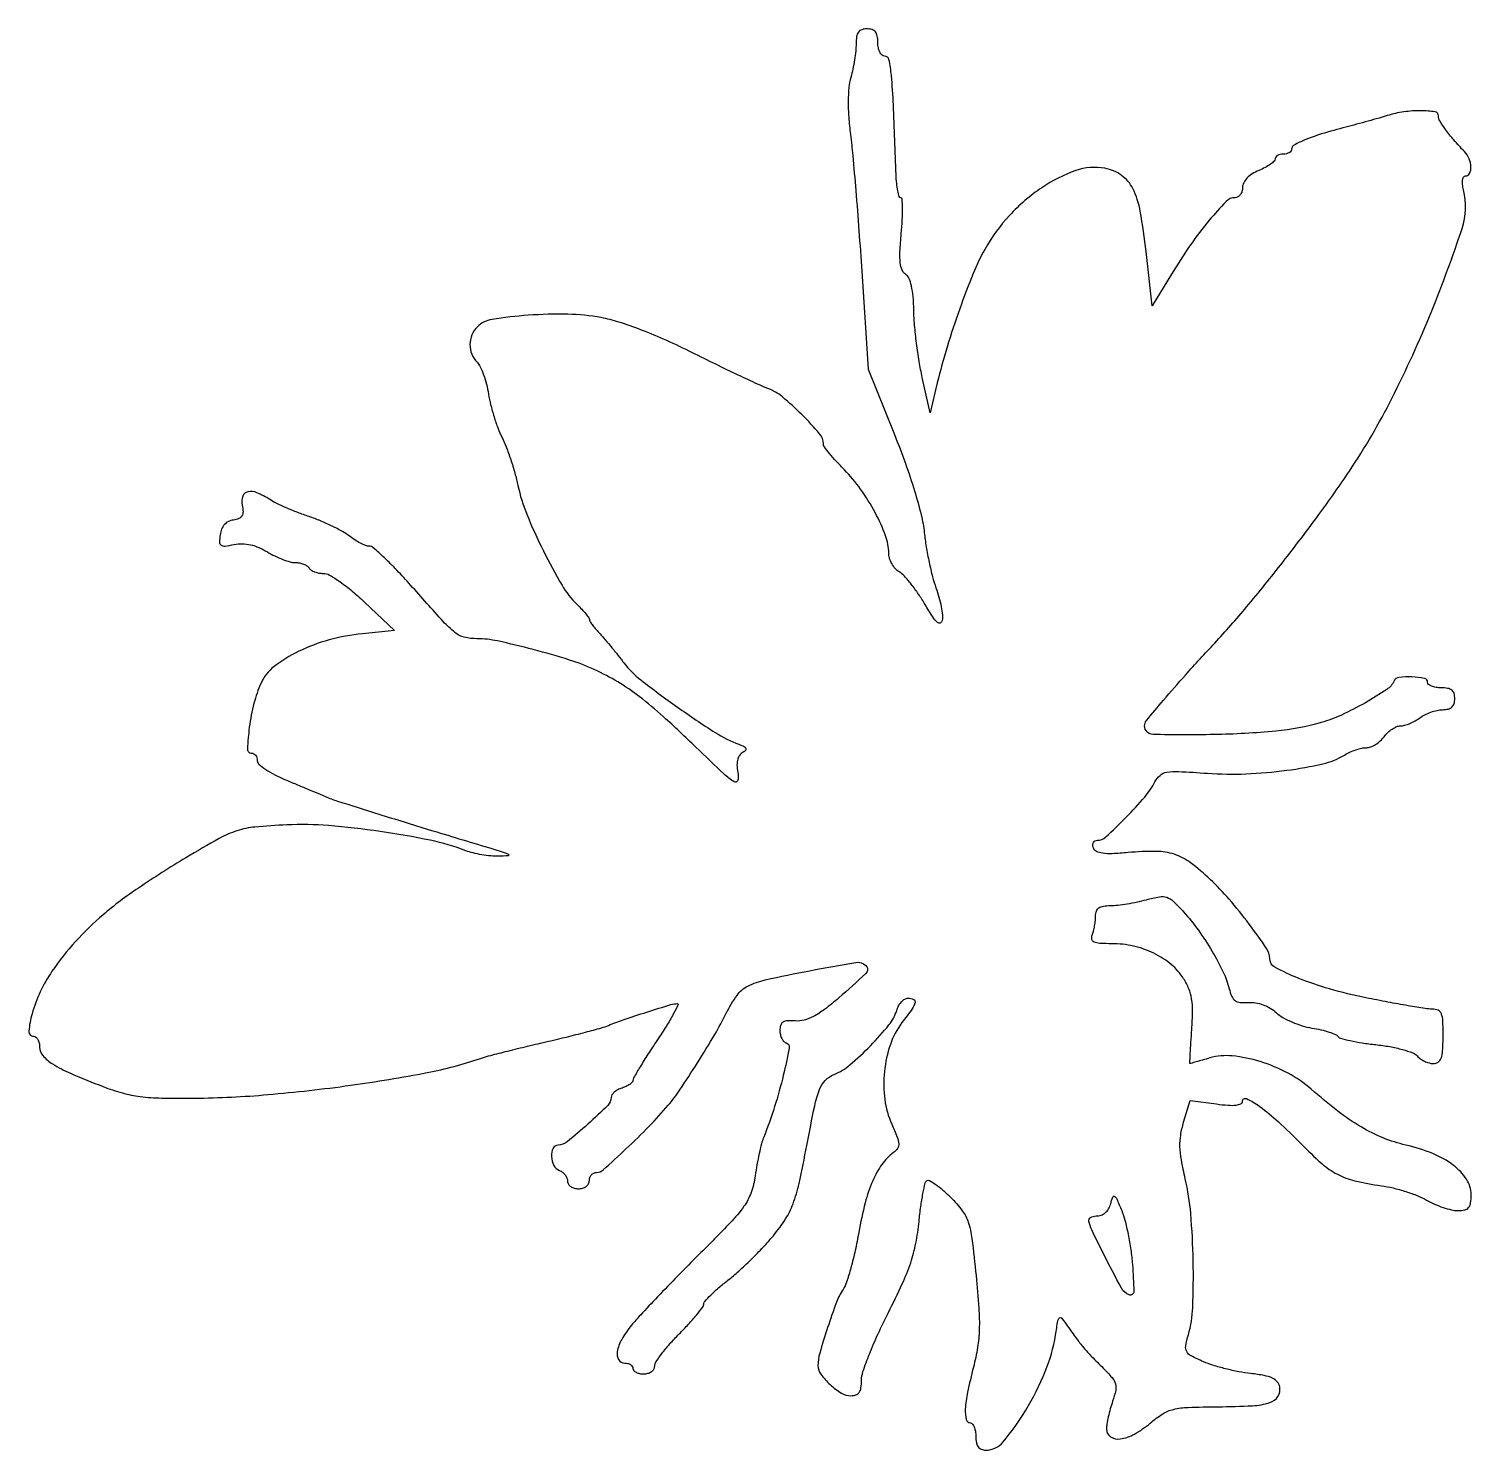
# Model space of a CAD drawing. Extents: x 0 to 265, y 0 to 261.
import ezdxf

# ---------------------------------------------------------------- set-up
doc = ezdxf.new("R2010")
doc.units = 0

msp = doc.modelspace()

# ---------------------------------------------------------------- linework, layer by layer
for points in [[(152, 258.243398, -0.026382), (151.931495, 256.945963, -0.012843), (151.714428, 255.300816, -0.0127), (151.40025, 253.596236, -0.01791), (151.027839, 252.097069, 0.04686), (150.674881, 250.217742, 0.021528), (150.552842, 247.726466, 0.019136), (150.647251, 244.810989, 0.014203), (150.965956, 241.603671, -0.009096), (151.390845, 237.730219, -0.002192), (151.949686, 231.299203, -0.00225), (152.525524, 223.912301, -0.002231), (153.03656, 216.5), (154.196886, 198.5), (159.046092, 186.5, -0.009958), (161.06883, 181.192586, -0.012104), (162.742772, 176.141302, -0.013095), (163.961943, 171.729345, -0.034467), (164.53129, 168.5, 0.014812), (164.885053, 165.899887, 0.010938), (165.424212, 163.046038, 0.011075), (166.053018, 160.369463, 0.024229), (166.677928, 158.358852, -0.019738), (167.229918, 156.637532, -0.020161), (167.640044, 154.8901, -0.020405), (167.872049, 153.348859, -0.074854), (167.831885, 152.365564, -0.238858), (167.466185, 151.89357, -0.306497), (166.936985, 151.974703, -0.063758), (166.076339, 153.003762, -0.00977), (164.678943, 155.284869, 0.017222), (163.465866, 157.200411, 0.017678), (162.13382, 159.010841, 0.017718), (160.870674, 160.495034, 0.068106), (159.941345, 161.268703, -0.073413), (159.198576, 161.900462, -0.052774), (158.57027, 162.79187, -0.052857), (158.143504, 163.793149, -0.074459), (158, 164.751445, 0.090644), (157.419127, 167.929278, 0.032034), (155.500758, 172.160866, 0.031595), (152.841326, 176.470932, 0.04112), (149.861211, 180.021945, -0.010241), (148.382033, 181.578483, -0.014456), (147.134231, 183.028656, -0.010552), (146.168703, 184.271395, -0.16123), (146, 184.780971, 0.179851), (145.303874, 186.65365, 0.018667), (142.049343, 190.153276, 0.02317), (138.462929, 193.414922, 0.08266), (135.790162, 194.96923, -0.017185), (133.905598, 195.757481, -0.00289), (130.360593, 197.410409, -0.00316), (126.216028, 199.404291, -0.002801), (121.92675, 201.531131, 0.011757), (117.222754, 203.759563, 0.012981), (112.5707, 205.687816, 0.013874), (108.384204, 207.165115, 0.033037), (105.185219, 207.966413, 0.039254), (99.052224, 208.587449, 0.024065), (91.784006, 208.400829, 0.019462), (85.118849, 207.646412, 0.159782), (82.42687, 206.284013, 0.097384), (81.419001, 204.78277, 0.097773), (81.056443, 203.013839, 0.098472), (81.393948, 201.250179, 0.100336), (82.379712, 199.763145, -0.086341), (82.958474, 198.940581, -0.024243), (83.561331, 197.48397, -0.02368), (84.093268, 195.74332, -0.02294), (84.464777, 193.941717, 0.021933), (84.864436, 191.983679, 0.014388), (85.487382, 189.76717, 0.014484), (86.220198, 187.639664, 0.026835), (86.955491, 185.967799, -0.025537), (87.721209, 184.238942, -0.011645), (88.551378, 181.911244, -0.011497), (89.314199, 179.412581, -0.015514), (89.881195, 177.118364, 0.044255), (91.497048, 171.889457, 0.018431), (94.545298, 165.154681, 0.017518), (97.975734, 158.82901, 0.066506), (100.743422, 155.297749, -0.011551), (101.607819, 154.414268, -0.016056), (102.33713, 153.581508, -0.012497), (102.89511, 152.865767, -0.160655), (103, 152.547749, 0.14259), (103.090405, 152.237183, 0.015519), (103.514062, 151.614691, 0.018012), (104.079791, 150.892685, 0.01361), (104.75, 150.140561, -0.012059), (105.613889, 149.177113, -0.004158), (106.816967, 147.744514, -0.004129), (108.117606, 146.14256, -0.004778), (109.329037, 144.594935, 0.063777), (112.462822, 141.439586, 0.011266), (119.174149, 136.454026, 0.011815), (126.127471, 131.770598, 0.054418), (130.471975, 129.615968, -0.022676), (131.444569, 129.208182, -0.192436), (131.760752, 128.867566, -0.305768), (131.678072, 128.507133, -0.049604), (131.076731, 128.047423, 0.119854), (130.515598, 127.478666, 0.088238), (130.199234, 126.648417, 0.065193), (130.134695, 125.533845, 0.031269), (130.327734, 124.111331, -0.144536), (130.221541, 122.930484, -0.472503), (129.576228, 122.722913, -0.046489), (127.768438, 124.139086, -0.002583), (122.583694, 129.092619, 0.007836), (116.631463, 134.660992, 0.02086), (112.162496, 138.38489, 0.027495), (108.206089, 141.080108, 0.027974), (104, 143.307981, 0.031567), (99.364901, 145.095432, 0.011988), (92.701943, 147.018407, 0.010863), (86.128645, 148.594095, 0.053437), (82.341528, 149, -0.060668), (80.011275, 149.283787, -0.109934), (78.299548, 150.134768, -0.038857), (76.164076, 152.156428, -0.002254), (70.159184, 158.858498, 0.009298), (67.637195, 161.594734, 0.013554), (65.30665, 163.902184, 0.008998), (63.301263, 165.716137, 0.181278), (62.544043, 166, -0.093319), (61.896933, 166.121837, -0.025372), (60.943498, 166.550974, -0.024746), (59.891443, 167.157748, -0.023458), (58.884859, 167.875657, 0.039697), (57.627349, 168.712345, 0.01457), (55.731802, 169.69582, 0.014337), (53.589175, 170.65469, 0.016691), (51.5, 171.438055, -0.010876), (49.42329, 172.189323, -0.009951), (47.318148, 173.051612, -0.010007), (45.469577, 173.896453, -0.03177), (44.285183, 174.562399, 0.043336), (41.929535, 175.816193, 0.151218), (40.236046, 175.990102, 0.272404), (39.333479, 175.182816, 0.125159), (39.235169, 173.550123, -0.040215), (39.370006, 172.31222, -0.141963), (39.171044, 171.545617, -0.165082), (38.616522, 171.07129, -0.05971), (37.601746, 170.800123, 0.081943), (36.690353, 170.512836, 0.091687), (35.959266, 169.955046, 0.086131), (35.443875, 169.140879, 0.063103), (35.161756, 168.107351, 0.033525), (35.062212, 166.75382, 0.246336), (35.35029, 166.195943, 0.185495), (36.04054, 166.023913, 0.018709), (37.7436, 166.29872, -0.053346), (39.226791, 166.433772, -0.050727), (40.731174, 166.256719, -0.046979), (42.269978, 165.75971, -0.035035), (43.856014, 164.941369, 0.023614), (45.218924, 164.198292, 0.022207), (46.673658, 163.570277, 0.022801), (48.012101, 163.130391, 0.06809), (48.965153, 163, -0.047442), (49.744218, 162.925913, -0.046567), (50.50045, 162.70625, -0.050467), (51.125537, 162.383514, -0.110387), (51.5, 162, 0.114903), (51.881392, 161.616297, 0.049518), (52.531331, 161.29375, 0.045459), (53.322573, 161.074041, 0.04503), (54.143035, 161, -0.132943), (55.244716, 160.701807, -0.019996), (57.191259, 159.457812, -0.021264), (59.418946, 157.760212, -0.016928), (61.676351, 155.75), (67.184665, 150.5), (61.307706, 149.921908, 0.04259), (55.19171, 148.788881, 0.046266), (49.531535, 146.653366, 0.051331), (45.072855, 143.883942, 0.122856), (42.677939, 140.848119, 0.043464), (41.388035, 137.161404, 0.028794), (40.53129, 132.756998, 0.022119), (40.173086, 128.801767, 0.427778), (40.938727, 128, -0.128858), (41.343452, 127.893935, -0.100717), (41.688251, 127.595549, -0.089037), (41.920102, 127.149193, -0.075509), (42, 126.623144, 0.217762), (42.302326, 125.961895, 0.029534), (43.542187, 125.011328, 0.029595), (45.239076, 124.003684, 0.020915), (47.25, 123.069566, -0.000465), (49.406641, 122.17304, -0.000476), (51.545312, 121.279257, -0.000461), (53.400789, 120.499737, -0.001996), (54.5, 120.031569, 0.024621), (56.732784, 119.197752, 0.001187), (64.309594, 116.805732, 0.001862), (73.589866, 113.938033, 0.001157), (84.5, 110.638724, -0.00248), (87.551131, 109.70722, -0.103254), (88.148498, 109.375389, -0.669677), (88.072946, 109.14907, -0.011642), (86.3151, 109.069652, -0.028676), (84.891321, 109.120175, -0.018061), (83.240633, 109.334174, -0.018124), (81.627055, 109.663421, -0.031459), (80.321243, 110.067963, 0.039298), (73.775164, 111.984144, 0.01566), (64.558858, 113.612657, 0.015808), (55.053906, 114.681329, 0.031024), (47.446406, 114.820717, 0.01173), (41.557236, 114.424561, 0.055999), (38.260452, 113.747658, 0.048856), (34.999607, 112.32254, 0.00758), (28.8957, 108.788509, 0.013436), (20.152671, 103.223282, 0.027262), (13.656155, 98.302714, 0.032923), (8.584229, 93.398742, 0.034339), (4.276674, 87.936552, 0.039573), (2.116364, 84.163519, 0.041108), (0.609294, 80.14414, 0.048586), (0.027211, 76.935547, 0.438549), (0.888709, 76, -0.172837), (1.312737, 75.848911, -0.093657), (1.673558, 75.420044, -0.074025), (1.917685, 74.780968, -0.054332), (2, 74.02568, 0.181781), (2.59436, 72.444875, 0.073884), (4.374772, 70.932959, 0.03815), (7.694407, 69.203615, 0.008327), (13.668551, 66.766439, 0.025283), (17.205088, 65.593939, 0.035844), (20.454115, 64.942354, 0.026685), (24.409863, 64.653437, 0.007839), (30.5, 64.629846, 0.018692), (43.958099, 65.292289, 0.012928), (59.109141, 67.002733, 0.012838), (73.228405, 69.338479, 0.035099), (83, 71.935711, -0.017949), (84.499385, 72.389788, -0.002669), (87.55625, 73.179554, -0.003002), (91.179504, 74.071934, -0.002582), (95, 74.96776, 0.003581), (98.784086, 75.863032, 0.004423), (102.296875, 76.753733, 0.003661), (105.233111, 77.548982, 0.032376), (106.5, 77.992209, -0.018358), (109.237425, 79.036864, -0.005328), (113.530877, 80.446306, -0.002722), (117.955445, 81.820289, -0.074047), (119.162278, 82, -0.557931), (119.315805, 81.751253, -0.009521), (118.4143, 80.035955, -0.014146), (117.146979, 77.879038, -0.007813), (115.484139, 75.31389, 0.004815), (113.765836, 72.697688, 0.007165), (112.317216, 70.37254, 0.003538), (111.135617, 68.382295, 0.132949), (111, 67.881278, -0.195253), (110.865921, 67.551022, -0.048807), (110.4125, 67.167595, -0.042523), (109.765714, 66.797767, -0.031785), (109, 66.5, 0.046161), (108.234841, 66.176868, 0.054621), (107.5875, 65.733069, 0.063429), (107.144647, 65.24218, 0.153005), (107, 64.780558, -0.200836), (106.38484, 63.310833, -0.011418), (102.728054, 59.868738, -0.012394), (98.932667, 56.62267, -0.169461), (97.25, 56.014116, 0.286151), (96.327177, 55.424309, 0.125242), (96.033345, 53.940557, 0.103812), (96.473648, 52.289181, 0.186348), (97.5, 51.361626, -0.074185), (98.073431, 51.037471, -0.064359), (98.559375, 50.545909, -0.06686), (98.888097, 49.968559, -0.096313), (99, 49.393011, 0.14217), (99.154161, 48.8618, 0.09971), (99.5875, 48.409197, 0.0845), (100.235532, 48.104293, 0.067898), (101, 48, 0.072314), (101.769411, 48.111864, 0.08892), (102.416667, 48.4375, 0.10214), (102.846791, 48.924246, 0.130775), (103, 49.5, -0.086956), (103.100368, 50.072756, -0.09426), (103.388708, 50.559375, -0.100191), (103.818475, 50.884868, -0.112594), (104.323262, 51, 0.184884), (105.546227, 51.468218, 0.005314), (109.730512, 55.303493, 0.011532), (113.974843, 59.465419, 0.01683), (117.5, 63.337901, 0.028915), (119.62422, 66.149583, 0.006628), (122.868007, 71.144772, 0.007157), (126.049489, 76.352906, 0.0184), (128.153788, 80.229989, -0.040666), (130.12816, 83.510684, -0.119731), (132.112682, 85.214468, -0.064011), (135.317234, 86.359783, -0.006055), (143.5, 88.046622, -0.006718), (151.928255, 89.560733, -0.233422), (153.799892, 88.993401, -0.430775), (153.806126, 87.558378, -0.012672), (148.831814, 83.05007, -0.015527), (146.219641, 80.938133, -0.040532), (144.185145, 79.640307, -0.057173), (142.455665, 78.964349, -0.0838), (140.832305, 78.815955, 0.03088), (139.410711, 78.836299, 0.125016), (138.588476, 78.585397, 0.179074), (138.149256, 78.0327, 0.079441), (138, 77.099218, 0.057254), (138.088282, 76.330773, 0.060673), (138.348348, 75.618238, 0.067945), (138.73212, 75.065433, 0.127312), (139.185865, 74.771378, -0.377661), (139.73106, 73.834106, -0.01027), (138.632269, 68.824106, -0.018075), (137.039166, 63.125179, -0.016522), (134.995535, 57.380317, 0.03103), (134.628388, 56.245002, 0.008951), (134.202661, 54.449698, 0.008966), (133.794408, 52.404229, 0.009442), (133.467405, 50.380317, -0.049781), (132.708621, 47.290117, -0.070008), (131.399398, 44.775642, -0.03679), (128.872029, 41.734449, -0.005152), (123.13659, 35.904622, 0.002973), (119.245571, 31.983886, 0.003268), (115.522936, 28.13797, 0.003048), (112.383124, 24.811088, 0.016485), (110.75, 22.939317, 0.03906), (108.943189, 20.334052, 0.08774), (108.113705, 18.084422, 0.182703), (108.383331, 16.629156, 0.262325), (109.5, 16, -0.064853), (110.073457, 15.925306, -0.082425), (110.559375, 15.70625, -0.098894), (110.884432, 15.381354, -0.148195), (111, 15, 0.191087), (111.151477, 14.618118, 0.088204), (111.5875, 14.29375, 0.068025), (112.234582, 14.073693, 0.048028), (113, 14, 0.069332), (113.764403, 14.106507, 0.085425), (114.4125, 14.417434, 0.100005), (114.845831, 14.879151, 0.139481), (115, 15.421053, -0.146515), (115.237608, 16.214512, -0.016989), (116.321875, 17.746546, -0.019268), (117.776651, 19.514939, -0.014617), (119.5, 21.342105, 0.009771), (121.223965, 23.134801, 0.013918), (122.678125, 24.797875, 0.009837), (123.809477, 26.223048, 0.164278), (124, 26.787278, -0.185985), (124.20498, 27.319284, -0.013571), (125.308945, 28.474596, -0.017492), (126.748931, 29.805366, -0.01229), (128.455984, 31.204076, 0.018211), (130.443197, 32.872049, 0.010145), (132.74532, 35.03825, 0.010109), (134.988425, 37.327122, 0.016121), (136.800641, 39.381534, 0.030046), (139.038962, 42.448028, 0.053868), (140.429396, 45.234614, 0.035155), (141.524453, 48.973517, 0.006591), (142.952681, 55.967107, -0.004284), (144.395141, 63.200483, -0.040451), (145.287887, 66.233459, -0.101043), (146.343493, 67.885713, -0.102398), (147.957823, 68.98253, 0.077217), (150.878384, 70.760419, 0.023965), (154.654602, 74.270418, 0.023014), (158.043376, 78.072545, 0.097962), (159.460023, 80.75, -0.054755), (159.824601, 81.610491, -0.060703), (160.357397, 82.339062, -0.069188), (160.969377, 82.833913, -0.136287), (161.567388, 83, -0.109522), (162.577272, 82.776106, -0.359701), (162.849696, 82.203203, -0.093313), (162.324951, 81.067428, -0.008179), (160.435014, 78.503686, 0.080775), (158.301735, 74.508075, 0.057318), (157.217355, 69.535022, 0.056743), (157.285255, 64.385238, 0.074408), (158.561411, 59.863815, -0.011035), (159.575526, 57.475632, -0.079905), (159.847009, 56.261734, -0.162332), (159.622487, 55.422133, -0.087421), (158.878404, 54.635419, 0.077711), (156.75967, 52.480132, 0.052733), (155.057291, 49.481662, 0.040365), (153.667247, 45.427572, 0.018899), (152.5, 40, -0.011144), (151.837292, 36.667924, -0.012641), (151.050692, 33.506955, -0.011895), (150.2536, 30.864454, -0.065917), (149.611653, 29.53006, 0.055327), (148.402578, 27.146876, 0.010309), (146.771828, 22.51236, 0.009448), (145.325465, 17.817165, 0.070098), (145, 15.50706, 0.161526), (145.519703, 13.940303, 0.047752), (147.239187, 12.041966, 0.048008), (149.317762, 10.483292, 0.137731), (151.038955, 10, 0.082586), (151.97461, 10.155606, 0.159102), (152.57524, 10.607633, 0.117706), (152.903235, 11.439076, 0.035368), (153, 12.805338, -0.082738), (153.270791, 14.430581, -0.011675), (154.450155, 17.626221, -0.013048), (156.046503, 21.370665, -0.010769), (157.9367, 25.277444, 0.010272), (160.478822, 30.518373, 0.026542), (162.029631, 34.423732, 0.032494), (162.975013, 37.978013, 0.0242), (163.568097, 41.994296, -0.00948), (163.89017, 44.730237, -0.014029), (164.28501, 47.11327, -0.009135), (164.700457, 49.057446, -0.199701), (165.033119, 49.520469, -0.277755), (165.516118, 49.526131, -0.022385), (166.62833, 48.805537, -0.025113), (167.954772, 47.754937, -0.016329), (169.381891, 46.418109, -0.034447), (171.514723, 43.96925, -0.083773), (172.618352, 41.852007, -0.047853), (173.281422, 38.854767, -0.005611), (174.039634, 32.04366, -0.007382), (174.54818, 26.066502, -0.024671), (174.629937, 22.133047, -0.032911), (174.319296, 18.850327, -0.023355), (173.559465, 15.229484, 0.011761), (172.480921, 10.62375, 0.037986), (172.071923, 7.509236, 0.06907), (172.229955, 5.616105, 0.350812), (173, 5, -0.226478), (173.382936, 4.817169, -0.074992), (173.70625, 4.265625, -0.057076), (173.926884, 3.457356, -0.038131), (174, 2.5, 0.045287), (174.103522, 1.359391, 0.112511), (174.431966, 0.59347, 0.143075), (175.000425, 0.154657, 0.093564), (175.819665, 0, 0.223693), (179.041786, 1.517467, 0.036298), (183.159957, 7.311011, 0.038884), (186.750044, 14.419736, 0.057907), (188.635316, 21.120855, -0.004495), (189.087584, 23.794789, -0.189764), (189.386031, 24.279813, -0.409647), (189.789532, 24.225635, -0.013414), (190.848121, 22.782593, 0.007671), (192.474452, 20.511385, 0.016735), (193.804757, 18.833054, 0.016031), (195.279438, 17.204194, 0.006485), (197.388716, 15.075393, -0.020634), (199.02999, 13.322412, -0.108465), (199.653073, 12.168601, -0.123868), (199.693251, 10.936023, -0.030393), (199.138716, 8.968077, 0.015393), (198.702793, 7.581704, 0.013728), (198.334498, 6.117429, 0.013914), (198.076282, 4.782923, 0.040849), (198, 3.850777, 0.25312), (198.755655, 2.453733, 0.180988), (200.524358, 2.056279, 0.094553), (203.162996, 2.947133, 0.048313), (206.037774, 4.959359, -0.035638), (208.336952, 6.656956, -0.082024), (210.310415, 7.493825, -0.050576), (212.981125, 7.860192, -0.007262), (218.5, 7.974672, 0.010716), (224.82699, 8.149652, 0.065589), (228.033976, 8.733464, 0.17456), (229.50036, 9.863798, 0.19155), (229.837976, 11.619827, 0.131762), (229.38641, 12.553244, 0.107827), (228.496441, 13.220539, 0.062223), (226.980723, 13.696489, 0.01689), (224.489583, 14.063304, -0.01962), (222.308929, 14.396568, -0.013681), (219.8786, 14.935568, -0.013824), (217.5728, 15.581804, -0.027658), (215.799268, 16.241692, -0.017115), (213.540391, 17.320989, -0.146542), (212.74554, 18.093231, -0.172727), (212.573543, 19.115235, -0.025994), (213.049268, 21.171786, 0.060373), (213.857585, 26.222335, 0.014539), (213.934201, 34.712902, 0.015566), (213.486779, 43.446863, 0.037317), (212.474172, 49.84711, -0.013343), (211.759138, 53.289043, -0.037412), (211.505273, 55.736505, -0.046843), (211.643903, 57.864611, -0.033119), (212.178313, 60.200821), (213.37872, 64.207422), (218.18936, 63.569268, 0.013881), (220.385836, 63.33973, 0.045595), (221.842506, 63.361233, 0.08604), (222.702007, 63.606103, 0.287986), (223, 64.080567, -0.551519), (223.746403, 64.551419, -0.045617), (226.149353, 63.122719, -0.028941), (229.595179, 60.30503, -0.013962), (233.68489, 56.329561, 0.018281), (237.538907, 52.647405, 0.060822), (240.415679, 50.660045, 0.063837), (243.611156, 49.473471, 0.02158), (248.5, 48.559115, -0.023884), (250.65634, 48.145532, -0.017513), (253.002728, 47.490393, -0.017774), (255.184918, 46.711484, -0.03708), (256.80716, 45.922818, 0.027812), (258.252566, 45.18673, 0.02318), (259.860426, 44.564828, 0.023806), (261.388405, 44.133528, 0.056939), (262.55716, 44, 0.050118), (263.836233, 44.128531, 0.171326), (264.542917, 44.551812, 0.142647), (264.901876, 45.381341, 0.031264), (265, 46.949109, 0.146611), (264.165587, 49.733603, 0.085512), (261.762771, 52.297869, 0.065769), (257.959402, 54.455047, 0.039462), (253, 56.02021, -0.040339), (248.848958, 57.33825, -0.036259), (244.805597, 59.344411, -0.030588), (240.520639, 62.239672, -0.016593), (235.609222, 66.281351, 0.058448), (231.352141, 69.225, 0.047315), (226.219528, 71.356766, 0.049405), (221.120381, 72.392382, 0.096562), (217.006602, 72.017465, -0.001016), (215.6573, 71.62745, -0.001603), (214.497839, 71.29888, -0.000368), (213.480053, 71.01479, -0.06797), (213.371755, 71, -0.428069), (213.317968, 71.05638, -0.000502), (213.403589, 72.835938, -0.003527), (213.516958, 74.853405, -0.00211), (213.678756, 77.25, 0.014886), (213.817792, 80.569481, 0.042825), (213.648655, 82.866334, 0.056179), (213.130937, 84.727257, 0.044978), (212.181663, 86.580035, 0.078233), (209.899958, 89.184044, 0.060609), (206.729505, 91.234377, 0.057487), (202.979816, 92.552914, 0.05588), (198.991882, 93, -0.013078), (196.775302, 93.057987, -0.090697), (195.722989, 93.307943, -0.245042), (195.326242, 93.802524, -0.141398), (195.393011, 94.581787, 0.03151), (195.625874, 95.325581, 0.017174), (195.821697, 96.2624, 0.017054), (195.955983, 97.232051, 0.025883), (196, 98.081787, -0.086327), (196.157047, 98.98462, -0.155207), (196.609133, 99.576345, -0.115549), (197.430984, 99.904938, -0.037078), (198.75, 100.005577, 0.027772), (200.074238, 100.081881, 0.01206), (201.821754, 100.323167, 0.011892), (203.671783, 100.669588, 0.015491), (205.345334, 101.078904, -0.024094), (207.728836, 101.618593, -0.123924), (209.069106, 101.521794, -0.112179), (210.270371, 100.798264, -0.01811), (212.181742, 98.823327, -0.027247), (214.885104, 95.468994, -0.022022), (217.419703, 91.598934, -0.022567), (219.446951, 87.804328, -0.051096), (220.541876, 84.742519, 0.04072), (221.020161, 83.31232, 0.13659), (221.632261, 82.548575, 0.135753), (222.553362, 82.208355, 0.040024), (224.072484, 82.202346, -0.05838), (225.402527, 82.148348, -0.048702), (226.771903, 81.792072, -0.047676), (228.075877, 81.166777, -0.050347), (229.212198, 80.315376, 0.057521), (230.390539, 79.458535, 0.027327), (232.074856, 78.62579, 0.026655), (233.951857, 77.938015, 0.034063), (235.74476, 77.518537, -0.015962), (237.408053, 77.192347, -0.021212), (238.894126, 76.784275, -0.019119), (240.075723, 76.354774, -0.158904), (240.505281, 75.991455, 0.191035), (240.988535, 75.631875, 0.011698), (242.767517, 75.198818, 0.016067), (244.969323, 74.790737, 0.011112), (247.482248, 74.464998, -0.017811), (250.040439, 74.098486, -0.022163), (252.383497, 73.569025, -0.021164), (254.273113, 72.966067, -0.132486), (255.094171, 72.386531, 0.064826), (255.665523, 71.855753, 0.044388), (256.430201, 71.407293, 0.044465), (257.259966, 71.101749, 0.066084), (258.026455, 71, 0.143985), (258.919816, 71.262708, 0.163854), (259.474418, 71.957065, 0.072866), (259.758823, 73.334108, 0.012613), (259.84675, 76, 0.011273), (259.804741, 78.83835, 0.085868), (259.528977, 80.140704, 0.195312), (258.922181, 80.771835, 0.105207), (257.849824, 81, -0.038432), (256.563744, 81.099, -0.003614), (253.433944, 81.606918, -0.004616), (249.707018, 82.274874, -0.003615), (245.675622, 83.066104, -0.018641), (238.961344, 84.697195, -0.027667), (233.238165, 86.663347, -0.025902), (228.949265, 88.672118, -0.277023), (228, 90.253966, 0.151233), (227.418513, 92.132481, 0.010975), (224.217738, 96.593886, 0.016426), (220.540404, 101.168098, 0.026296), (217.079928, 104.790372, 0.027951), (213.400504, 107.88807, 0.082093), (210.47275, 109.412531, 0.078124), (207.127572, 109.953455, 0.023708), (201.979013, 109.731813, -0.01137), (199.064138, 109.534204, -0.045122), (197.273208, 109.61527, -0.084299), (196.177745, 109.958484, -0.185218), (195.599611, 110.601014, -0.081979), (195.489719, 111.135393, -0.129858), (195.590711, 111.589048, -0.150744), (195.885902, 111.889507, -0.124388), (196.323177, 112, 0.18868), (197.884391, 112.610886, 0.011413), (201.566045, 116.172118, 0.017325), (205.038569, 119.940569, 0.059351), (206.892008, 122.700701, -0.097246), (207.848328, 123.916097, -0.137438), (209.089475, 124.495992, -0.053573), (211.252, 124.619124, -0.005072), (216.554586, 124.298937, 0.027663), (223.620301, 124.191935, 0.022975), (231.111743, 124.838629, 0.022638), (237.753941, 126.028935, 0.082136), (241.714817, 127.640866, -0.031371), (242.695839, 128.16121, -0.024911), (243.812018, 128.600754, -0.025542), (244.891479, 128.90446, -0.055855), (245.744057, 129, 0.089903), (246.543831, 129.144975, 0.048085), (247.448941, 129.5875, 0.045771), (248.314202, 130.234848, 0.053169), (249, 131, -0.047011), (249.669037, 131.765159, -0.043751), (250.48458, 132.4125, -0.046707), (251.317286, 132.856793, -0.099522), (252.02963, 133, 0.06865), (252.775807, 133.102936, 0.030024), (253.72144, 133.431283, 0.029011), (254.699057, 133.906224, 0.034343), (255.55887, 134.468197, -0.045509), (256.46639, 135.032884, -0.030499), (257.590731, 135.514453, -0.030728), (258.747293, 135.849856, -0.051718), (259.75, 135.968197, 0.057037), (260.771007, 136.099693, 0.123737), (261.464775, 136.468191, 0.135366), (261.864095, 137.095019, 0.074668), (262, 138, 0.07578), (261.857434, 138.935258, 0.149477), (261.4375, 139.55, 0.124434), (260.682766, 139.893532, 0.044917), (259.5, 140, -0.038131), (258.542644, 140.073116, -0.057076), (257.734375, 140.29375, -0.074992), (257.182831, 140.617064, -0.226478), (257, 141, 0.359238), (256.412751, 141.711872, 0.037706), (254.105085, 141.980523, 0.037087), (251.725162, 141.900474, 0.267309), (250.833333, 141.25, -0.142773), (249.510419, 139.685279, -0.01661), (245.565027, 137.254953, -0.021129), (241.188771, 134.995367, -0.039616), (237.457308, 133.611323, -0.045278), (229.124449, 132.04762, -0.019106), (217.744016, 131.400544, -0.010063), (206.556062, 131.417715, -0.407884), (205, 133.007852, -0.173554), (205.345586, 133.97348, -0.004127), (208.460123, 137.704226, -0.00777), (212.523129, 142.342198, -0.00366), (217.907268, 148.211973, 0.013558), (223.745259, 154.835069, 0.007786), (230.436659, 163.113269, 0.007705), (237.03764, 171.81791, 0.010877), (242.626563, 179.786442, 0.030422), (250.434965, 193.141719, 0.020541), (257.748165, 209.20768, 0.016146), (263.345026, 224.361214, 0.142814), (263.611668, 231.411101, -0.03178), (263.420268, 232.448978, -0.06522), (263.4297, 233.274282, -0.106525), (263.625757, 233.804893, -0.25657), (263.980948, 234, 0.286024), (264.722588, 234.462054, 0.127735), (264.963311, 235.635368, 0.088757), (264.6093, 237.155604, 0.088599), (263.75, 238.459837, -0.012435), (261.815869, 240.601847, -0.020567), (260.305978, 242.513759, -0.020896), (259.25405, 244.100127, -0.13678), (259, 245.011431, 0.370036), (258.355314, 245.763264, 0.03681), (255.798361, 245.967129, 0.037251), (252.640949, 245.750528, 0.037958), (249.570998, 245.067761, -0.003881), (248.078597, 244.627346, -0.001667), (246.080231, 244.061645, -0.001649), (243.947596, 243.473183, -0.002177), (242, 242.951785, 0.008448), (237.521046, 241.692308, 0.023949), (234.460927, 240.613603, 0.028897), (232.463446, 239.662051, 0.273651), (232, 238.87868, -0.166853), (231.884936, 238.543472, -0.095179), (231.559375, 238.258112, -0.076039), (231.07375, 238.065207, -0.056643), (230.5, 238, 0.056643), (229.92625, 237.934793, 0.076039), (229.440625, 237.741888, 0.095179), (229.115064, 237.456528, 0.166853), (229, 237.12132, -0.208074), (228.819057, 236.70534, -0.033695), (228.11875, 236.135727, -0.032352), (227.148944, 235.540069, -0.023358), (226, 235, 0.04256), (224.76826, 234.362234, 0.060669), (223.814577, 233.584658, 0.072766), (223.207147, 232.734357, 0.119319), (223, 231.87868, -0.071237), (222.897188, 231.160726, -0.086602), (222.597616, 230.551862, -0.100317), (222.152549, 230.144809, -0.136043), (221.630183, 230, 0.20381), (219.978432, 229.297533, 0.018094), (216.893839, 225.853419, 0.021444), (213.430417, 221.309976, 0.015381), (209.943219, 215.960339), (206.386437, 210.118782), (205.278132, 220.105324, 0.016348), (204.212331, 227.496047, 0.070978), (202.832838, 231.692052, 0.124554), (200.777599, 234.096854, 0.108002), (197.715983, 235.393503, 0.132578), (192.35565, 234.973617, 0.063068), (186.130461, 231.828963, 0.05738), (180.196203, 226.745171, 0.059606), (175.659169, 220.505865, 0.03035), (173.516397, 216.058385, 0.011473), (171.050118, 209.611035, 0.011429), (168.714153, 202.551442, 0.014987), (166.924079, 196), (165.597061, 190.5), (164.156747, 197, -0.013997), (163.596934, 199.909729, -0.009169), (163.107736, 203.289607, -0.009226), (162.752094, 206.602226, -0.017449), (162.608216, 209.28377, 0.01644), (162.475732, 211.849795, 0.034751), (162.170432, 213.817409, 0.045383), (161.715414, 215.218024, 0.153952), (161.096424, 215.937702, -0.158691), (160.445776, 216.708502, -0.070418), (160.118333, 218.014228, -0.03955), (160.064779, 220.069992, -0.010025), (160.308799, 223.403932, 0.010051), (160.493785, 225.933172, 0.016883), (160.534554, 228.062405, 0.01099), (160.472598, 229.75459, 0.397159), (160.212375, 230, -0.330886), (159.925397, 230.213264, -0.023055), (159.66492, 231.248437, -0.0255), (159.458317, 232.62084, -0.015734), (159.349055, 234.25, 0.001422), (158.858725, 247.030892, 0.013756), (158.486066, 252.446771, 0.027439), (158.04332, 255.355069, 0.355072), (157.25, 255.999861, -0.191075), (156.772646, 256.189256, -0.088193), (156.367188, 256.734334, -0.06802), (156.092117, 257.543217, -0.048028), (156, 258.5, 0.044917), (155.893532, 259.682766, 0.124434), (155.55, 260.4375, 0.149477), (154.935258, 260.857434, 0.07578), (154, 261, 0.07839), (153.042145, 260.8489, 0.158872), (152.431383, 260.405425, 0.120938), (152.09854, 259.588618, 0.036577)], [(202.770208, 34.09887, -0.016667), (203.014945, 29.102922, -0.527855), (202.167193, 28.504019, -0.182286), (200.767817, 29.723783, -0.006685), (197.46253, 36.074405, -0.003804), (195.288376, 40.474727, -0.063688), (194.771282, 42.013969, -0.312127), (195.07295, 42.711478, -0.140286), (196.081048, 43, 0.080655), (197.009021, 43.150671, 0.093384), (197.79019, 43.58573, 0.089071), (198.385902, 44.294785, 0.066421), (198.773566, 45.242117, -0.024163), (199.161998, 46.479843, -0.474101), (199.492589, 46.594172, -0.152452), (199.886863, 46.140764, -0.005441), (200.801113, 43.992117, -0.035474), (201.391894, 42.212323, -0.013278), (201.974038, 39.645478, -0.013077), (202.46243, 36.805653, -0.015471)]]:
    msp.add_lwpolyline(points, format="xyb", close=True)

doc.saveas('drawing.dxf')
